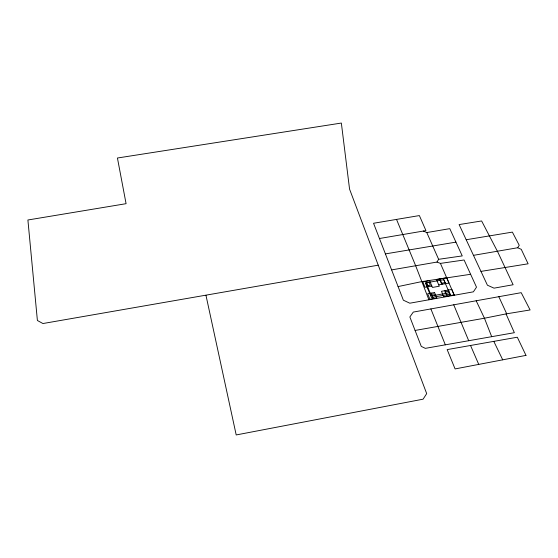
<?xml version="1.0" encoding="UTF-8"?>
<svg xmlns="http://www.w3.org/2000/svg" width="558" height="558" viewBox="0 0 558 558"><rect width="100%" height="100%" fill="white"/><g stroke="black" fill="none" stroke-linecap="round" stroke-linejoin="round"><path stroke-width="0.84" d="M379.454 238.51L425.949 230.614L419.372 215.576L373.539 223.263L391.611 269.898L436.956 262.065L438.616 259.31L462.24 255.913L449.79 228.654L426.786 232.56L423.32 231.04M473.484 255.341L517.657 247.752L519.24 245.311L512.377 232.107L466.188 239.738L459.115 224.574L481.624 220.961L497.799 252.035L513.116 284.74L494.032 288.151L487.42 285.215L466.188 239.738M391.611 269.898L398.084 286.575L421.485 281.657L470.624 274.292M506.036 313.903L484.449 318.227L415.082 330.441L409.858 316.958L413.29 312.082L521.207 292.671L530.1 309.962L506.036 313.903L514.357 332.694L425.308 348.352L421.269 346.385L415.082 330.441M430.741 294.408L433.901 293.85L434.543 295.384M448.674 291.213L444.935 291.883L445.591 293.417M449.336 292.748L431.376 295.949L425.963 282.843M427.177 285.787L430.309 285.229L429.088 282.292M444.984 282.634L441.266 283.29L440.018 280.36M431.864 286.066L425.001 287.279L422.804 281.943L429.639 280.737L432.436 287.433L439.299 286.219L436.461 279.537L446.679 277.731L454.31 295.252M438.721 284.852L448.981 283.039L440.422 263.397L436.956 262.065M205.965 295.294L236.201 434.947L423.083 399.186L426.689 393.627L349.559 189.12L341.35 123.053L117.431 158.012L126.08 203.684L27.9 219.991L37.393 320.487L42.931 323.535L378.247 265.176M385.418 253.897L455.935 242.123M480.975 271.397L528.112 263.801L521.249 249.321L517.657 247.752M440.422 263.397L464.103 259.993L476.497 287.161L473.393 291.834L409.809 303.203L403.357 300.19L398.084 286.575M493.802 341.37L502.723 359.826M476.176 300.762L484.449 318.227L491.689 336.676M498.817 296.696L506.699 313.791M438.623 259.303L426.786 232.56M470.534 345.479L478.743 364.409M443.275 278.33L445.563 283.638M448.339 290.076L450.676 295.496M439.871 278.93L442.145 284.245M444.9 290.683L447.216 296.11M468.713 340.722L453.731 304.808M426.221 281.344L428.432 286.673M431.111 293.138L433.371 298.586M428.914 299.792L415.591 265.58L396.522 219.406M445.326 344.83L430.881 308.916M525.992 355.383L455.084 368.922L447.153 349.608L517.308 337.22L525.992 355.383M434.563 292.525L427.658 293.752L429.897 299.207L436.83 297.965L434.563 292.525M451.778 289.462L441.462 291.297L443.763 296.73L454.121 294.875L451.778 289.462M449.964 294.206L431.383 297.519L425.37 282.948L443.722 279.704L449.964 294.206"/></g></svg>
